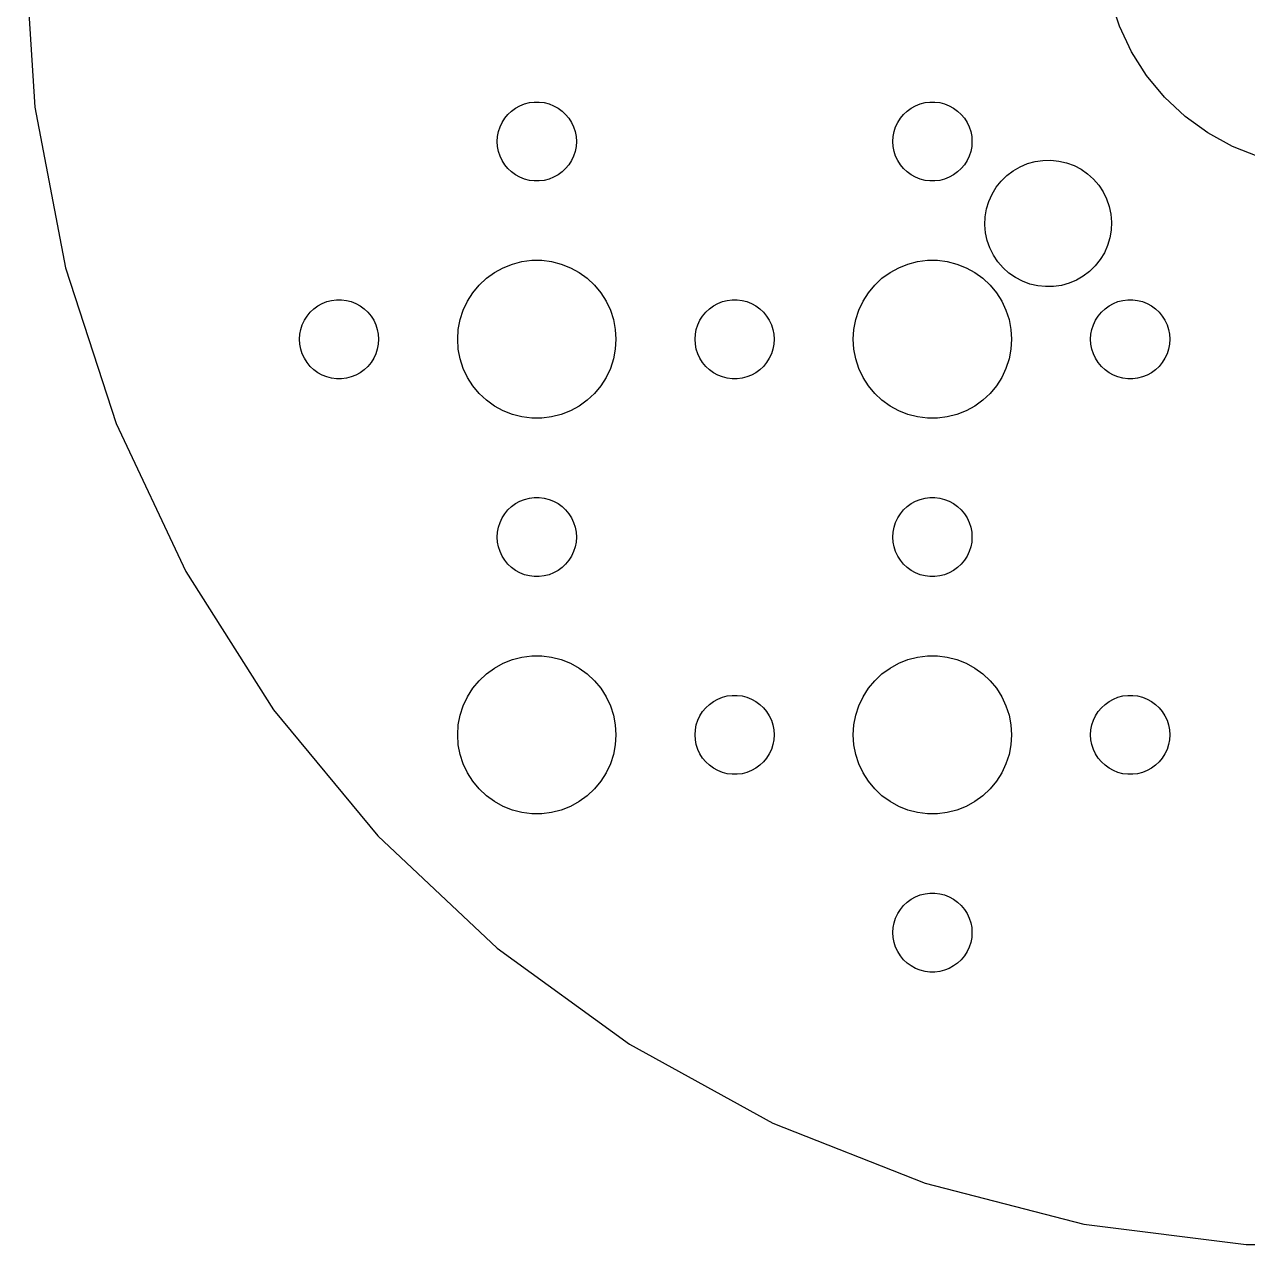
# Model space of a CAD drawing. Header units: metres. Extents: x -52 to 52, y -49 to 489.
# Drawn here: x -49.43 to -3.05, y -49.33 to -3.06 of the extents above; entities that cross this region are included whole.
import ezdxf

# ---------------------------------------------------------------- set-up
doc = ezdxf.new("R2010")
doc.units = ezdxf.units.M

msp = doc.modelspace()

# ---------------------------------------------------------------- linework, layer by layer
for p, q in [((-49.4268, 0), (-49.037, -6.19481)), ((-7.90309, -3.12904), (-8.23296, -2.11386)), ((-7.44859, -4.09489), (-7.90309, -3.12904)), ((-6.87663, -4.99617), (-7.44859, -4.09489)), ((-6.19623, -5.81865), (-6.87663, -4.99617)), ((-30.4635, -6.07341), (-30.2811, -6.02657)), ((-30.2811, -6.02657), (-30.0942, -6.00294)), ((-30.0942, -6.00294), (-29.9058, -6.00294)), ((-29.9058, -6.00294), (-29.7189, -6.02657)), ((-29.7189, -6.02657), (-29.5365, -6.07341)), ((-15.4635, -6.07341), (-15.2811, -6.02657)), ((-15.2811, -6.02657), (-15.0942, -6.00294)), ((-15.0942, -6.00294), (-14.9058, -6.00294)), ((-14.9058, -6.00294), (-14.7189, -6.02657)), ((-14.7189, -6.02657), (-14.5365, -6.07341)), ((-5.41809, -6.54936), (-6.19623, -5.81865)), ((-49.037, -6.19481), (-47.874, -12.2919)), ((-31.2135, -6.61832), (-31.0934, -6.47318)), ((-31.0934, -6.47318), (-30.9561, -6.34422)), ((-30.9561, -6.34422), (-30.8037, -6.23351)), ((-30.8037, -6.23351), (-30.6387, -6.14275)), ((-30.6387, -6.14275), (-30.4635, -6.07341)), ((-29.5365, -6.07341), (-29.3613, -6.14275)), ((-29.3613, -6.14275), (-29.1963, -6.23351)), ((-29.1963, -6.23351), (-29.0439, -6.34422)), ((-29.0439, -6.34422), (-28.9065, -6.47318)), ((-28.9065, -6.47318), (-28.7865, -6.61832)), ((-16.2135, -6.61832), (-16.0934, -6.47318)), ((-16.0934, -6.47318), (-15.9561, -6.34422)), ((-15.9561, -6.34422), (-15.8037, -6.23351)), ((-15.8037, -6.23351), (-15.6387, -6.14275)), ((-15.6387, -6.14275), (-15.4635, -6.07341)), ((-14.5365, -6.07341), (-14.3613, -6.14275)), ((-14.3613, -6.14275), (-14.1963, -6.23351)), ((-14.1963, -6.23351), (-14.0439, -6.34422)), ((-14.0439, -6.34422), (-13.9065, -6.47318)), ((-13.9065, -6.47318), (-13.7865, -6.61832)), ((-31.4529, -7.12695), (-31.3947, -6.9478)), ((-31.3947, -6.9478), (-31.3145, -6.77736)), ((-31.3145, -6.77736), (-31.2135, -6.61832)), ((-28.7865, -6.61832), (-28.6855, -6.77736)), ((-28.6855, -6.77736), (-28.6053, -6.9478)), ((-28.6053, -6.9478), (-28.5471, -7.12695)), ((-16.4529, -7.12695), (-16.3947, -6.9478)), ((-16.3947, -6.9478), (-16.3145, -6.77736)), ((-16.3145, -6.77736), (-16.2135, -6.61832)), ((-13.7865, -6.61832), (-13.6855, -6.77736)), ((-13.6855, -6.77736), (-13.6053, -6.9478)), ((-13.6053, -6.9478), (-13.5471, -7.12695)), ((-4.55452, -7.17677), (-5.41809, -6.54936)), ((-31.5, -7.5), (-31.4882, -7.312)), ((-31.4882, -7.312), (-31.4529, -7.12695)), ((-28.5471, -7.12695), (-28.5118, -7.312)), ((-28.5118, -7.312), (-28.5, -7.5)), ((-16.5, -7.5), (-16.4882, -7.312)), ((-16.4882, -7.312), (-16.4529, -7.12695)), ((-13.5471, -7.12695), (-13.5118, -7.312)), ((-13.5118, -7.312), (-13.5, -7.5)), ((-3.61911, -7.69102), (-4.55452, -7.17677)), ((-31.4882, -7.68799), (-31.5, -7.5)), ((-31.4529, -7.87303), (-31.4882, -7.68799)), ((-31.3947, -8.05219), (-31.4529, -7.87303)), ((-28.5471, -7.87303), (-28.6053, -8.05219)), ((-28.5118, -7.68799), (-28.5471, -7.87303)), ((-28.5, -7.5), (-28.5118, -7.68799)), ((-16.4882, -7.68799), (-16.5, -7.5)), ((-16.4529, -7.87303), (-16.4882, -7.68799)), ((-16.3947, -8.05219), (-16.4529, -7.87303)), ((-13.5471, -7.87303), (-13.6053, -8.05219)), ((-13.5118, -7.68799), (-13.5471, -7.87303)), ((-13.5, -7.5), (-13.5118, -7.68799)), ((-2.62663, -8.08397), (-3.61911, -7.69102)), ((-31.3145, -8.22263), (-31.3947, -8.05219)), ((-31.2135, -8.38167), (-31.3145, -8.22263)), ((-28.6855, -8.22263), (-28.7865, -8.38167)), ((-28.6053, -8.05219), (-28.6855, -8.22263)), ((-16.3145, -8.22263), (-16.3947, -8.05219)), ((-16.2135, -8.38167), (-16.3145, -8.22263)), ((-13.6855, -8.22263), (-13.7865, -8.38167)), ((-13.6053, -8.05219), (-13.6855, -8.22263)), ((-11.6741, -8.45729), (-11.3963, -8.34048)), ((-11.3963, -8.34048), (-11.106, -8.25945)), ((-11.106, -8.25945), (-10.8078, -8.21541)), ((-10.8078, -8.21541), (-10.5065, -8.20909)), ((-10.5065, -8.20909), (-10.2067, -8.2406)), ((-10.2067, -8.2406), (-9.91331, -8.30943)), ((-9.91331, -8.30943), (-9.63083, -8.41449)), ((-31.0934, -8.52681), (-31.2135, -8.38167)), ((-30.9561, -8.65576), (-31.0934, -8.52681)), ((-30.8037, -8.76648), (-30.9561, -8.65576)), ((-30.6387, -8.85724), (-30.8037, -8.76648)), ((-29.1963, -8.76648), (-29.3613, -8.85724)), ((-29.0439, -8.65576), (-29.1963, -8.76648)), ((-28.9065, -8.52681), (-29.0439, -8.65576)), ((-28.7865, -8.38167), (-28.9065, -8.52681)), ((-16.0934, -8.52681), (-16.2135, -8.38167)), ((-15.9561, -8.65576), (-16.0934, -8.52681)), ((-15.8037, -8.76648), (-15.9561, -8.65576)), ((-15.6387, -8.85724), (-15.8037, -8.76648)), ((-14.1963, -8.76648), (-14.3613, -8.85724)), ((-14.0439, -8.65576), (-14.1963, -8.76648)), ((-13.9065, -8.52681), (-14.0439, -8.65576)), ((-13.7865, -8.38167), (-13.9065, -8.52681)), ((-12.3905, -9.00108), (-12.1752, -8.79021)), ((-12.1752, -8.79021), (-11.9351, -8.60799)), ((-11.9351, -8.60799), (-11.6741, -8.45729)), ((-9.63083, -8.41449), (-9.36372, -8.55412)), ((-9.36372, -8.55412), (-9.11624, -8.72614)), ((-9.11624, -8.72614), (-8.89226, -8.9278)), ((-30.4635, -8.92657), (-30.6387, -8.85724)), ((-30.2811, -8.97342), (-30.4635, -8.92657)), ((-30.0942, -8.99704), (-30.2811, -8.97342)), ((-29.9058, -8.99704), (-30.0942, -8.99704)), ((-29.7189, -8.97342), (-29.9058, -8.99704)), ((-29.5365, -8.92657), (-29.7189, -8.97342)), ((-29.3613, -8.85724), (-29.5365, -8.92657)), ((-15.4635, -8.92657), (-15.6387, -8.85724)), ((-15.2811, -8.97342), (-15.4635, -8.92657)), ((-15.0942, -8.99704), (-15.2811, -8.97342)), ((-14.9058, -8.99704), (-15.0942, -8.99704)), ((-14.7189, -8.97342), (-14.9058, -8.99704)), ((-14.5365, -8.92657), (-14.7189, -8.97342)), ((-14.3613, -8.85724), (-14.5365, -8.92657)), ((-12.7339, -9.49509), (-12.5777, -9.23727)), ((-12.5777, -9.23727), (-12.3905, -9.00108)), ((-8.89226, -8.9278), (-8.69533, -9.15596)), ((-8.69533, -9.15596), (-8.52853, -9.407)), ((-12.8565, -9.77042), (-12.7339, -9.49509)), ((-8.52853, -9.407), (-8.39452, -9.67696)), ((-8.39452, -9.67696), (-8.29539, -9.96158)), ((-12.9939, -10.3561), (-12.9436, -10.0589)), ((-12.9436, -10.0589), (-12.8565, -9.77042)), ((-8.29539, -9.96158), (-8.23274, -10.2564)), ((-13.0065, -10.6573), (-12.9939, -10.3561)), ((-12.9812, -10.9576), (-13.0065, -10.6573)), ((-8.23274, -10.2564), (-8.20752, -10.5567)), ((-8.20752, -10.5567), (-8.22014, -10.8579)), ((-12.9186, -11.2524), (-12.9812, -10.9576)), ((-8.22014, -10.8579), (-8.2704, -11.155)), ((-12.8195, -11.537), (-12.9186, -11.2524)), ((-12.6855, -11.807), (-12.8195, -11.537)), ((-8.35751, -11.4436), (-8.4801, -11.7189)), ((-8.2704, -11.155), (-8.35751, -11.4436)), ((-30.927, -12.1468), (-30.5621, -12.0531)), ((-30.5621, -12.0531), (-30.1884, -12.0059)), ((-30.1884, -12.0059), (-29.8116, -12.0059)), ((-29.8116, -12.0059), (-29.4379, -12.0531)), ((-29.4379, -12.0531), (-29.0729, -12.1468)), ((-15.927, -12.1468), (-15.5621, -12.0531)), ((-15.5621, -12.0531), (-15.1884, -12.0059)), ((-15.1884, -12.0059), (-14.8116, -12.0059)), ((-14.8116, -12.0059), (-14.4379, -12.0531)), ((-14.4379, -12.0531), (-14.0729, -12.1468)), ((-12.5187, -12.058), (-12.6855, -11.807)), ((-8.63623, -11.9767), (-8.82344, -12.2129)), ((-8.4801, -11.7189), (-8.63623, -11.9767)), ((-47.874, -12.2919), (-45.9559, -18.1952)), ((-31.9123, -12.6884), (-31.6075, -12.467)), ((-31.6075, -12.467), (-31.2773, -12.2855)), ((-31.2773, -12.2855), (-30.927, -12.1468)), ((-29.0729, -12.1468), (-28.7227, -12.2855)), ((-28.7227, -12.2855), (-28.3925, -12.467)), ((-28.3925, -12.467), (-28.0877, -12.6884)), ((-16.9123, -12.6884), (-16.6075, -12.467)), ((-16.6075, -12.467), (-16.2773, -12.2855)), ((-16.2773, -12.2855), (-15.927, -12.1468)), ((-14.0729, -12.1468), (-13.7227, -12.2855)), ((-13.7227, -12.2855), (-13.3925, -12.467)), ((-13.3925, -12.467), (-13.0877, -12.6884)), ((-12.3217, -12.2862), (-12.5187, -12.058)), ((-12.0977, -12.4879), (-12.3217, -12.2862)), ((-11.8503, -12.6599), (-12.0977, -12.4879)), ((-9.03879, -12.4238), (-9.27885, -12.606)), ((-8.82344, -12.2129), (-9.03879, -12.4238)), ((-32.427, -13.2366), (-32.1869, -12.9464)), ((-32.1869, -12.9464), (-31.9123, -12.6884)), ((-28.0877, -12.6884), (-27.8131, -12.9464)), ((-27.8131, -12.9464), (-27.5729, -13.2366)), ((-17.427, -13.2366), (-17.1869, -12.9464)), ((-17.1869, -12.9464), (-16.9123, -12.6884)), ((-13.0877, -12.6884), (-12.8131, -12.9464)), ((-12.8131, -12.9464), (-12.5729, -13.2366)), ((-11.5832, -12.7995), (-11.8503, -12.6599)), ((-11.3007, -12.9046), (-11.5832, -12.7995)), ((-11.0072, -12.9734), (-11.3007, -12.9046)), ((-10.7075, -13.0049), (-11.0072, -12.9734)), ((-10.108, -12.9545), (-10.4062, -12.9986)), ((-9.81772, -12.8735), (-10.108, -12.9545)), ((-9.53987, -12.7567), (-9.81772, -12.8735)), ((-9.27885, -12.606), (-9.53987, -12.7567)), ((-32.6289, -13.5547), (-32.427, -13.2366)), ((-27.5729, -13.2366), (-27.3711, -13.5547)), ((-17.6289, -13.5547), (-17.427, -13.2366)), ((-12.5729, -13.2366), (-12.3711, -13.5547)), ((-10.4062, -12.9986), (-10.7075, -13.0049)), ((-38.5934, -13.9732), (-38.4561, -13.8442)), ((-38.4561, -13.8442), (-38.3037, -13.7335)), ((-38.3037, -13.7335), (-38.1387, -13.6427)), ((-38.1387, -13.6427), (-37.9635, -13.5734)), ((-37.9635, -13.5734), (-37.7811, -13.5266)), ((-37.7811, -13.5266), (-37.5942, -13.5029)), ((-37.5942, -13.5029), (-37.4058, -13.5029)), ((-37.4058, -13.5029), (-37.2189, -13.5266)), ((-37.2189, -13.5266), (-37.0365, -13.5734)), ((-37.0365, -13.5734), (-36.8613, -13.6427)), ((-36.8613, -13.6427), (-36.6963, -13.7335)), ((-36.6963, -13.7335), (-36.5439, -13.8442)), ((-36.5439, -13.8442), (-36.4065, -13.9732)), ((-32.9057, -14.2539), (-32.7893, -13.8956)), ((-32.7893, -13.8956), (-32.6289, -13.5547)), ((-27.3711, -13.5547), (-27.2107, -13.8956)), ((-27.2107, -13.8956), (-27.0942, -14.2539)), ((-23.5934, -13.9732), (-23.4561, -13.8442)), ((-23.4561, -13.8442), (-23.3037, -13.7335)), ((-23.3037, -13.7335), (-23.1387, -13.6427)), ((-23.1387, -13.6427), (-22.9635, -13.5734)), ((-22.9635, -13.5734), (-22.7811, -13.5266)), ((-22.7811, -13.5266), (-22.5942, -13.5029)), ((-22.5942, -13.5029), (-22.4058, -13.5029)), ((-22.4058, -13.5029), (-22.2189, -13.5266)), ((-22.2189, -13.5266), (-22.0365, -13.5734)), ((-22.0365, -13.5734), (-21.8613, -13.6427)), ((-21.8613, -13.6427), (-21.6963, -13.7335)), ((-21.6963, -13.7335), (-21.5439, -13.8442)), ((-21.5439, -13.8442), (-21.4065, -13.9732)), ((-17.9057, -14.2539), (-17.7893, -13.8956)), ((-17.7893, -13.8956), (-17.6289, -13.5547)), ((-12.3711, -13.5547), (-12.2107, -13.8956)), ((-12.2107, -13.8956), (-12.0942, -14.2539)), ((-8.59344, -13.9732), (-8.45613, -13.8442)), ((-8.45613, -13.8442), (-8.30373, -13.7335)), ((-8.30373, -13.7335), (-8.13866, -13.6427)), ((-8.13866, -13.6427), (-7.96352, -13.5734)), ((-7.96352, -13.5734), (-7.78107, -13.5266)), ((-7.78107, -13.5266), (-7.59418, -13.5029)), ((-7.59418, -13.5029), (-7.40581, -13.5029)), ((-7.40581, -13.5029), (-7.21892, -13.5266)), ((-7.21892, -13.5266), (-7.03647, -13.5734)), ((-7.03647, -13.5734), (-6.86133, -13.6427)), ((-6.86133, -13.6427), (-6.69626, -13.7335)), ((-6.69626, -13.7335), (-6.54385, -13.8442)), ((-6.54385, -13.8442), (-6.40654, -13.9732)), ((-38.8947, -14.4478), (-38.8145, -14.2774)), ((-38.8145, -14.2774), (-38.7135, -14.1183)), ((-38.7135, -14.1183), (-38.5934, -13.9732)), ((-36.4065, -13.9732), (-36.2865, -14.1183)), ((-36.2865, -14.1183), (-36.1855, -14.2774)), ((-36.1855, -14.2774), (-36.1053, -14.4478)), ((-32.9763, -14.624), (-32.9057, -14.2539)), ((-27.0942, -14.2539), (-27.0237, -14.624)), ((-23.8947, -14.4478), (-23.8145, -14.2774)), ((-23.8145, -14.2774), (-23.7135, -14.1183)), ((-23.7135, -14.1183), (-23.5934, -13.9732)), ((-21.4065, -13.9732), (-21.2865, -14.1183)), ((-21.2865, -14.1183), (-21.1855, -14.2774)), ((-21.1855, -14.2774), (-21.1053, -14.4478)), ((-17.9763, -14.624), (-17.9057, -14.2539)), ((-12.0942, -14.2539), (-12.0237, -14.624)), ((-8.89465, -14.4478), (-8.81445, -14.2774)), ((-8.81445, -14.2774), (-8.71352, -14.1183)), ((-8.71352, -14.1183), (-8.59344, -13.9732)), ((-6.40654, -13.9732), (-6.28647, -14.1183)), ((-6.28647, -14.1183), (-6.18553, -14.2774)), ((-6.18553, -14.2774), (-6.10533, -14.4478)), ((-39, -15), (-38.9882, -14.812)), ((-38.9882, -14.812), (-38.9529, -14.627)), ((-38.9529, -14.627), (-38.8947, -14.4478)), ((-36.1053, -14.4478), (-36.0471, -14.627)), ((-36.0471, -14.627), (-36.0118, -14.812)), ((-36.0118, -14.812), (-36, -15)), ((-33, -15), (-32.9763, -14.624)), ((-27.0237, -14.624), (-27, -15)), ((-24, -15), (-23.9882, -14.812)), ((-23.9882, -14.812), (-23.9529, -14.627)), ((-23.9529, -14.627), (-23.8947, -14.4478)), ((-21.1053, -14.4478), (-21.0471, -14.627)), ((-21.0471, -14.627), (-21.0118, -14.812)), ((-21.0118, -14.812), (-21, -15)), ((-18, -15), (-17.9763, -14.624)), ((-12.0237, -14.624), (-12, -15)), ((-9, -15), (-8.98816, -14.812)), ((-8.98816, -14.812), (-8.95287, -14.627)), ((-8.95287, -14.627), (-8.89465, -14.4478)), ((-6.10533, -14.4478), (-6.04712, -14.627)), ((-6.04712, -14.627), (-6.01183, -14.812)), ((-6.01183, -14.812), (-6, -15)), ((-38.9882, -15.188), (-39, -15)), ((-38.9529, -15.373), (-38.9882, -15.188)), ((-36.0118, -15.188), (-36.0471, -15.373)), ((-36, -15), (-36.0118, -15.188)), ((-32.9763, -15.376), (-33, -15)), ((-27, -15), (-27.0237, -15.376)), ((-23.9882, -15.188), (-24, -15)), ((-23.9529, -15.373), (-23.9882, -15.188)), ((-21.0118, -15.188), (-21.0471, -15.373)), ((-21, -15), (-21.0118, -15.188)), ((-17.9763, -15.376), (-18, -15)), ((-12, -15), (-12.0237, -15.376)), ((-8.98816, -15.188), (-9, -15)), ((-8.95287, -15.373), (-8.98816, -15.188)), ((-6.01183, -15.188), (-6.04712, -15.373)), ((-6, -15), (-6.01183, -15.188)), ((-38.8947, -15.5522), (-38.9529, -15.373)), ((-38.8145, -15.7226), (-38.8947, -15.5522)), ((-38.7135, -15.8817), (-38.8145, -15.7226)), ((-36.1855, -15.7226), (-36.2865, -15.8817)), ((-36.1053, -15.5522), (-36.1855, -15.7226)), ((-36.0471, -15.373), (-36.1053, -15.5522)), ((-32.9057, -15.7461), (-32.9763, -15.376)), ((-32.7893, -16.1044), (-32.9057, -15.7461)), ((-27.0942, -15.7461), (-27.2107, -16.1044)), ((-27.0237, -15.376), (-27.0942, -15.7461)), ((-23.8947, -15.5522), (-23.9529, -15.373)), ((-23.8145, -15.7226), (-23.8947, -15.5522)), ((-23.7135, -15.8817), (-23.8145, -15.7226)), ((-21.1855, -15.7226), (-21.2865, -15.8817)), ((-21.1053, -15.5522), (-21.1855, -15.7226)), ((-21.0471, -15.373), (-21.1053, -15.5522)), ((-17.9057, -15.7461), (-17.9763, -15.376)), ((-17.7893, -16.1044), (-17.9057, -15.7461)), ((-12.0942, -15.7461), (-12.2107, -16.1044)), ((-12.0237, -15.376), (-12.0942, -15.7461)), ((-8.89465, -15.5522), (-8.95287, -15.373)), ((-8.81445, -15.7226), (-8.89465, -15.5522)), ((-8.71352, -15.8817), (-8.81445, -15.7226)), ((-6.18553, -15.7226), (-6.28647, -15.8817)), ((-6.10533, -15.5522), (-6.18553, -15.7226)), ((-6.04712, -15.373), (-6.10533, -15.5522)), ((-38.5934, -16.0268), (-38.7135, -15.8817)), ((-38.4561, -16.1558), (-38.5934, -16.0268)), ((-38.3037, -16.2665), (-38.4561, -16.1558)), ((-36.5439, -16.1558), (-36.6963, -16.2665)), ((-36.4065, -16.0268), (-36.5439, -16.1558)), ((-36.2865, -15.8817), (-36.4065, -16.0268)), ((-32.6289, -16.4453), (-32.7893, -16.1044)), ((-27.2107, -16.1044), (-27.3711, -16.4453)), ((-23.5934, -16.0268), (-23.7135, -15.8817)), ((-23.4561, -16.1558), (-23.5934, -16.0268)), ((-23.3037, -16.2665), (-23.4561, -16.1558)), ((-21.5439, -16.1558), (-21.6963, -16.2665)), ((-21.4065, -16.0268), (-21.5439, -16.1558)), ((-21.2865, -15.8817), (-21.4065, -16.0268)), ((-17.6289, -16.4453), (-17.7893, -16.1044)), ((-12.2107, -16.1044), (-12.3711, -16.4453)), ((-8.59344, -16.0268), (-8.71352, -15.8817)), ((-8.45613, -16.1558), (-8.59344, -16.0268)), ((-8.30373, -16.2665), (-8.45613, -16.1558)), ((-6.54385, -16.1558), (-6.69626, -16.2665)), ((-6.40654, -16.0268), (-6.54385, -16.1558)), ((-6.28647, -15.8817), (-6.40654, -16.0268)), ((-38.1387, -16.3572), (-38.3037, -16.2665)), ((-37.9635, -16.4266), (-38.1387, -16.3572)), ((-37.7811, -16.4734), (-37.9635, -16.4266)), ((-37.5942, -16.497), (-37.7811, -16.4734)), ((-37.4058, -16.497), (-37.5942, -16.497)), ((-37.2189, -16.4734), (-37.4058, -16.497)), ((-37.0365, -16.4266), (-37.2189, -16.4734)), ((-36.8613, -16.3572), (-37.0365, -16.4266)), ((-36.6963, -16.2665), (-36.8613, -16.3572)), ((-32.427, -16.7634), (-32.6289, -16.4453)), ((-27.3711, -16.4453), (-27.5729, -16.7634)), ((-23.1387, -16.3572), (-23.3037, -16.2665)), ((-22.9635, -16.4266), (-23.1387, -16.3572)), ((-22.7811, -16.4734), (-22.9635, -16.4266)), ((-22.5942, -16.497), (-22.7811, -16.4734)), ((-22.4058, -16.497), (-22.5942, -16.497)), ((-22.2189, -16.4734), (-22.4058, -16.497)), ((-22.0365, -16.4266), (-22.2189, -16.4734)), ((-21.8613, -16.3572), (-22.0365, -16.4266)), ((-21.6963, -16.2665), (-21.8613, -16.3572)), ((-17.427, -16.7634), (-17.6289, -16.4453)), ((-12.3711, -16.4453), (-12.5729, -16.7634)), ((-8.13866, -16.3572), (-8.30373, -16.2665)), ((-7.96352, -16.4266), (-8.13866, -16.3572)), ((-7.78107, -16.4734), (-7.96352, -16.4266)), ((-7.59418, -16.497), (-7.78107, -16.4734)), ((-7.40581, -16.497), (-7.59418, -16.497)), ((-7.21892, -16.4734), (-7.40581, -16.497)), ((-7.03647, -16.4266), (-7.21892, -16.4734)), ((-6.86133, -16.3572), (-7.03647, -16.4266)), ((-6.69626, -16.2665), (-6.86133, -16.3572)), ((-32.1869, -17.0536), (-32.427, -16.7634)), ((-31.9123, -17.3115), (-32.1869, -17.0536)), ((-27.8131, -17.0536), (-28.0877, -17.3115)), ((-27.5729, -16.7634), (-27.8131, -17.0536)), ((-17.1869, -17.0536), (-17.427, -16.7634)), ((-16.9123, -17.3115), (-17.1869, -17.0536)), ((-12.8131, -17.0536), (-13.0877, -17.3115)), ((-12.5729, -16.7634), (-12.8131, -17.0536)), ((-31.6075, -17.533), (-31.9123, -17.3115)), ((-31.2773, -17.7145), (-31.6075, -17.533)), ((-28.3925, -17.533), (-28.7227, -17.7145)), ((-28.0877, -17.3115), (-28.3925, -17.533)), ((-16.6075, -17.533), (-16.9123, -17.3115)), ((-16.2773, -17.7145), (-16.6075, -17.533)), ((-13.3925, -17.533), (-13.7227, -17.7145)), ((-13.0877, -17.3115), (-13.3925, -17.533)), ((-30.927, -17.8532), (-31.2773, -17.7145)), ((-30.5621, -17.9469), (-30.927, -17.8532)), ((-30.1884, -17.9941), (-30.5621, -17.9469)), ((-29.8116, -17.9941), (-30.1884, -17.9941)), ((-29.4379, -17.9469), (-29.8116, -17.9941)), ((-29.0729, -17.8532), (-29.4379, -17.9469)), ((-28.7227, -17.7145), (-29.0729, -17.8532)), ((-15.927, -17.8532), (-16.2773, -17.7145)), ((-15.5621, -17.9469), (-15.927, -17.8532)), ((-15.1884, -17.9941), (-15.5621, -17.9469)), ((-14.8116, -17.9941), (-15.1884, -17.9941)), ((-14.4379, -17.9469), (-14.8116, -17.9941)), ((-14.0729, -17.8532), (-14.4379, -17.9469)), ((-13.7227, -17.7145), (-14.0729, -17.8532)), ((-45.9559, -18.1952), (-43.313, -23.8115)), ((-30.9561, -21.3442), (-30.8037, -21.2335)), ((-30.8037, -21.2335), (-30.6387, -21.1427)), ((-30.6387, -21.1427), (-30.4635, -21.0734)), ((-30.4635, -21.0734), (-30.2811, -21.0266)), ((-30.2811, -21.0266), (-30.0942, -21.003)), ((-30.0942, -21.003), (-29.9058, -21.003)), ((-29.9058, -21.003), (-29.7189, -21.0266)), ((-29.7189, -21.0266), (-29.5365, -21.0734)), ((-29.5365, -21.0734), (-29.3613, -21.1427)), ((-29.3613, -21.1427), (-29.1963, -21.2335)), ((-29.1963, -21.2335), (-29.0439, -21.3442)), ((-15.9561, -21.3442), (-15.8037, -21.2335)), ((-15.8037, -21.2335), (-15.6387, -21.1427)), ((-15.6387, -21.1427), (-15.4635, -21.0734)), ((-15.4635, -21.0734), (-15.2811, -21.0266)), ((-15.2811, -21.0266), (-15.0942, -21.003)), ((-15.0942, -21.003), (-14.9058, -21.003)), ((-14.9058, -21.003), (-14.7189, -21.0266)), ((-14.7189, -21.0266), (-14.5365, -21.0734)), ((-14.5365, -21.0734), (-14.3613, -21.1427)), ((-14.3613, -21.1427), (-14.1963, -21.2335)), ((-14.1963, -21.2335), (-14.0439, -21.3442)), ((-31.3947, -21.9478), (-31.3145, -21.7774)), ((-31.3145, -21.7774), (-31.2135, -21.6183)), ((-31.2135, -21.6183), (-31.0934, -21.4732)), ((-31.0934, -21.4732), (-30.9561, -21.3442)), ((-29.0439, -21.3442), (-28.9065, -21.4732)), ((-28.9065, -21.4732), (-28.7865, -21.6183)), ((-28.7865, -21.6183), (-28.6855, -21.7774)), ((-28.6855, -21.7774), (-28.6053, -21.9478)), ((-16.3947, -21.9478), (-16.3145, -21.7774)), ((-16.3145, -21.7774), (-16.2135, -21.6183)), ((-16.2135, -21.6183), (-16.0934, -21.4732)), ((-16.0934, -21.4732), (-15.9561, -21.3442)), ((-14.0439, -21.3442), (-13.9065, -21.4732)), ((-13.9065, -21.4732), (-13.7865, -21.6183)), ((-13.7865, -21.6183), (-13.6855, -21.7774)), ((-13.6855, -21.7774), (-13.6053, -21.9478)), ((-31.4882, -22.312), (-31.4529, -22.127)), ((-31.4529, -22.127), (-31.3947, -21.9478)), ((-28.6053, -21.9478), (-28.5471, -22.127)), ((-28.5471, -22.127), (-28.5118, -22.312)), ((-16.4882, -22.312), (-16.4529, -22.127)), ((-16.4529, -22.127), (-16.3947, -21.9478)), ((-13.6053, -21.9478), (-13.5471, -22.127)), ((-13.5471, -22.127), (-13.5118, -22.312)), ((-31.5, -22.5), (-31.4882, -22.312)), ((-31.4882, -22.688), (-31.5, -22.5)), ((-31.4529, -22.873), (-31.4882, -22.688)), ((-28.5118, -22.688), (-28.5471, -22.873)), ((-28.5118, -22.312), (-28.5, -22.5)), ((-28.5, -22.5), (-28.5118, -22.688)), ((-16.5, -22.5), (-16.4882, -22.312)), ((-16.4882, -22.688), (-16.5, -22.5)), ((-16.4529, -22.873), (-16.4882, -22.688)), ((-13.5118, -22.688), (-13.5471, -22.873)), ((-13.5118, -22.312), (-13.5, -22.5)), ((-13.5, -22.5), (-13.5118, -22.688)), ((-31.3947, -23.0522), (-31.4529, -22.873)), ((-31.3145, -23.2226), (-31.3947, -23.0522)), ((-28.6053, -23.0522), (-28.6855, -23.2226)), ((-28.5471, -22.873), (-28.6053, -23.0522)), ((-16.3947, -23.0522), (-16.4529, -22.873)), ((-16.3145, -23.2226), (-16.3947, -23.0522)), ((-13.6053, -23.0522), (-13.6855, -23.2226)), ((-13.5471, -22.873), (-13.6053, -23.0522)), ((-31.2135, -23.3817), (-31.3145, -23.2226)), ((-31.0934, -23.5268), (-31.2135, -23.3817)), ((-30.9561, -23.6558), (-31.0934, -23.5268)), ((-28.9065, -23.5268), (-29.0439, -23.6558)), ((-28.7865, -23.3817), (-28.9065, -23.5268)), ((-28.6855, -23.2226), (-28.7865, -23.3817)), ((-16.2135, -23.3817), (-16.3145, -23.2226)), ((-16.0934, -23.5268), (-16.2135, -23.3817)), ((-15.9561, -23.6558), (-16.0934, -23.5268)), ((-13.9065, -23.5268), (-14.0439, -23.6558)), ((-13.7865, -23.3817), (-13.9065, -23.5268)), ((-13.6855, -23.2226), (-13.7865, -23.3817)), ((-43.313, -23.8115), (-39.9871, -29.0523)), ((-30.8037, -23.7665), (-30.9561, -23.6558)), ((-30.6387, -23.8572), (-30.8037, -23.7665)), ((-30.4635, -23.9266), (-30.6387, -23.8572)), ((-30.2811, -23.9734), (-30.4635, -23.9266)), ((-30.0942, -23.997), (-30.2811, -23.9734)), ((-29.9058, -23.997), (-30.0942, -23.997)), ((-29.7189, -23.9734), (-29.9058, -23.997)), ((-29.5365, -23.9266), (-29.7189, -23.9734)), ((-29.3613, -23.8572), (-29.5365, -23.9266)), ((-29.1963, -23.7665), (-29.3613, -23.8572)), ((-29.0439, -23.6558), (-29.1963, -23.7665)), ((-15.8037, -23.7665), (-15.9561, -23.6558)), ((-15.6387, -23.8572), (-15.8037, -23.7665)), ((-15.4635, -23.9266), (-15.6387, -23.8572)), ((-15.2811, -23.9734), (-15.4635, -23.9266)), ((-15.0942, -23.997), (-15.2811, -23.9734)), ((-14.9058, -23.997), (-15.0942, -23.997)), ((-14.7189, -23.9734), (-14.9058, -23.997)), ((-14.5365, -23.9266), (-14.7189, -23.9734)), ((-14.3613, -23.8572), (-14.5365, -23.9266)), ((-14.1963, -23.7665), (-14.3613, -23.8572)), ((-14.0439, -23.6558), (-14.1963, -23.7665)), ((-31.6075, -27.467), (-31.2773, -27.2855)), ((-31.2773, -27.2855), (-30.927, -27.1468)), ((-30.927, -27.1468), (-30.5621, -27.0531)), ((-30.5621, -27.0531), (-30.1884, -27.0059)), ((-30.1884, -27.0059), (-29.8116, -27.0059)), ((-29.8116, -27.0059), (-29.4379, -27.0531)), ((-29.4379, -27.0531), (-29.0729, -27.1468)), ((-29.0729, -27.1468), (-28.7227, -27.2855)), ((-28.7227, -27.2855), (-28.3925, -27.467)), ((-16.6075, -27.467), (-16.2773, -27.2855)), ((-16.2773, -27.2855), (-15.927, -27.1468)), ((-15.927, -27.1468), (-15.5621, -27.0531)), ((-15.5621, -27.0531), (-15.1884, -27.0059)), ((-15.1884, -27.0059), (-14.8116, -27.0059)), ((-14.8116, -27.0059), (-14.4379, -27.0531)), ((-14.4379, -27.0531), (-14.0729, -27.1468)), ((-14.0729, -27.1468), (-13.7227, -27.2855)), ((-13.7227, -27.2855), (-13.3925, -27.467)), ((-32.1869, -27.9464), (-31.9123, -27.6884)), ((-31.9123, -27.6884), (-31.6075, -27.467)), ((-28.3925, -27.467), (-28.0877, -27.6884)), ((-28.0877, -27.6884), (-27.8131, -27.9464)), ((-17.1869, -27.9464), (-16.9123, -27.6884)), ((-16.9123, -27.6884), (-16.6075, -27.467)), ((-13.3925, -27.467), (-13.0877, -27.6884)), ((-13.0877, -27.6884), (-12.8131, -27.9464)), ((-32.6289, -28.5547), (-32.427, -28.2366)), ((-32.427, -28.2366), (-32.1869, -27.9464)), ((-27.8131, -27.9464), (-27.5729, -28.2366)), ((-27.5729, -28.2366), (-27.3711, -28.5547)), ((-17.6289, -28.5547), (-17.427, -28.2366)), ((-17.427, -28.2366), (-17.1869, -27.9464)), ((-12.8131, -27.9464), (-12.5729, -28.2366)), ((-12.5729, -28.2366), (-12.3711, -28.5547)), ((-32.7893, -28.8956), (-32.6289, -28.5547)), ((-27.3711, -28.5547), (-27.2107, -28.8956)), ((-23.4561, -28.8442), (-23.3037, -28.7335)), ((-23.3037, -28.7335), (-23.1387, -28.6427)), ((-23.1387, -28.6427), (-22.9635, -28.5734)), ((-22.9635, -28.5734), (-22.7811, -28.5266)), ((-22.7811, -28.5266), (-22.5942, -28.503)), ((-22.5942, -28.503), (-22.4058, -28.503)), ((-22.4058, -28.503), (-22.2189, -28.5266)), ((-22.2189, -28.5266), (-22.0365, -28.5734)), ((-22.0365, -28.5734), (-21.8613, -28.6427)), ((-21.8613, -28.6427), (-21.6963, -28.7335)), ((-21.6963, -28.7335), (-21.5439, -28.8442)), ((-17.7893, -28.8956), (-17.6289, -28.5547)), ((-12.3711, -28.5547), (-12.2107, -28.8956)), ((-8.45613, -28.8442), (-8.30373, -28.7335)), ((-8.30373, -28.7335), (-8.13866, -28.6427)), ((-8.13866, -28.6427), (-7.96352, -28.5734)), ((-7.96352, -28.5734), (-7.78107, -28.5266)), ((-7.78107, -28.5266), (-7.59418, -28.503)), ((-7.59418, -28.503), (-7.40581, -28.503)), ((-7.40581, -28.503), (-7.21892, -28.5266)), ((-7.21892, -28.5266), (-7.03647, -28.5734)), ((-7.03647, -28.5734), (-6.86133, -28.6427)), ((-6.86133, -28.6427), (-6.69626, -28.7335)), ((-6.69626, -28.7335), (-6.54385, -28.8442)), ((-39.9871, -29.0523), (-36.0306, -33.835)), ((-32.9057, -29.2539), (-32.7893, -28.8956)), ((-27.2107, -28.8956), (-27.0942, -29.2539)), ((-23.8145, -29.2774), (-23.7135, -29.1183)), ((-23.7135, -29.1183), (-23.5934, -28.9732)), ((-23.5934, -28.9732), (-23.4561, -28.8442)), ((-21.5439, -28.8442), (-21.4065, -28.9732)), ((-21.4065, -28.9732), (-21.2865, -29.1183)), ((-21.2865, -29.1183), (-21.1855, -29.2774)), ((-17.9057, -29.2539), (-17.7893, -28.8956)), ((-12.2107, -28.8956), (-12.0942, -29.2539)), ((-8.81445, -29.2774), (-8.71352, -29.1183)), ((-8.71352, -29.1183), (-8.59344, -28.9732)), ((-8.59344, -28.9732), (-8.45613, -28.8442)), ((-6.54385, -28.8442), (-6.40654, -28.9732)), ((-6.40654, -28.9732), (-6.28647, -29.1183)), ((-6.28647, -29.1183), (-6.18553, -29.2774)), ((-33, -30), (-32.9763, -29.624)), ((-32.9763, -29.624), (-32.9057, -29.2539)), ((-27.0942, -29.2539), (-27.0237, -29.624)), ((-27.0237, -29.624), (-27, -30)), ((-23.9882, -29.812), (-23.9529, -29.627)), ((-23.9529, -29.627), (-23.8947, -29.4478)), ((-23.8947, -29.4478), (-23.8145, -29.2774)), ((-21.1855, -29.2774), (-21.1053, -29.4478)), ((-21.1053, -29.4478), (-21.0471, -29.627)), ((-21.0471, -29.627), (-21.0118, -29.812)), ((-18, -30), (-17.9763, -29.624)), ((-17.9763, -29.624), (-17.9057, -29.2539)), ((-12.0942, -29.2539), (-12.0237, -29.624)), ((-12.0237, -29.624), (-12, -30)), ((-8.98816, -29.812), (-8.95287, -29.627)), ((-8.95287, -29.627), (-8.89465, -29.4478)), ((-8.89465, -29.4478), (-8.81445, -29.2774)), ((-6.18553, -29.2774), (-6.10533, -29.4478)), ((-6.10533, -29.4478), (-6.04712, -29.627)), ((-6.04712, -29.627), (-6.01183, -29.812)), ((-32.9763, -30.376), (-33, -30)), ((-27, -30), (-27.0237, -30.376)), ((-24, -30), (-23.9882, -29.812)), ((-23.9882, -30.188), (-24, -30)), ((-21.0118, -29.812), (-21, -30)), ((-21, -30), (-21.0118, -30.188)), ((-17.9763, -30.376), (-18, -30)), ((-12, -30), (-12.0237, -30.376)), ((-9, -30), (-8.98816, -29.812)), ((-8.98816, -30.188), (-9, -30)), ((-6.01183, -29.812), (-6, -30)), ((-6, -30), (-6.01183, -30.188)), ((-32.9057, -30.7461), (-32.9763, -30.376)), ((-27.0237, -30.376), (-27.0942, -30.7461)), ((-23.9529, -30.373), (-23.9882, -30.188)), ((-23.8947, -30.5522), (-23.9529, -30.373)), ((-23.8145, -30.7226), (-23.8947, -30.5522)), ((-21.1053, -30.5522), (-21.1855, -30.7226)), ((-21.0471, -30.373), (-21.1053, -30.5522)), ((-21.0118, -30.188), (-21.0471, -30.373)), ((-17.9057, -30.7461), (-17.9763, -30.376)), ((-12.0237, -30.376), (-12.0942, -30.7461)), ((-8.95287, -30.373), (-8.98816, -30.188)), ((-8.89465, -30.5522), (-8.95287, -30.373)), ((-8.81445, -30.7226), (-8.89465, -30.5522)), ((-6.10533, -30.5522), (-6.18553, -30.7226)), ((-6.04712, -30.373), (-6.10533, -30.5522)), ((-6.01183, -30.188), (-6.04712, -30.373)), ((-32.7893, -31.1044), (-32.9057, -30.7461)), ((-27.0942, -30.7461), (-27.2107, -31.1044)), ((-23.7135, -30.8817), (-23.8145, -30.7226)), ((-23.5934, -31.0268), (-23.7135, -30.8817)), ((-23.4561, -31.1558), (-23.5934, -31.0268)), ((-21.4065, -31.0268), (-21.5439, -31.1558)), ((-21.2865, -30.8817), (-21.4065, -31.0268)), ((-21.1855, -30.7226), (-21.2865, -30.8817)), ((-17.7893, -31.1044), (-17.9057, -30.7461)), ((-12.0942, -30.7461), (-12.2107, -31.1044)), ((-8.71352, -30.8817), (-8.81445, -30.7226)), ((-8.59344, -31.0268), (-8.71352, -30.8817)), ((-8.45613, -31.1558), (-8.59344, -31.0268)), ((-6.40654, -31.0268), (-6.54385, -31.1558)), ((-6.28647, -30.8817), (-6.40654, -31.0268)), ((-6.18553, -30.7226), (-6.28647, -30.8817)), ((-32.6289, -31.4453), (-32.7893, -31.1044)), ((-32.427, -31.7634), (-32.6289, -31.4453)), ((-27.3711, -31.4453), (-27.5729, -31.7634)), ((-27.2107, -31.1044), (-27.3711, -31.4453)), ((-23.3037, -31.2665), (-23.4561, -31.1558)), ((-23.1387, -31.3572), (-23.3037, -31.2665)), ((-22.9635, -31.4266), (-23.1387, -31.3572)), ((-22.7811, -31.4734), (-22.9635, -31.4266)), ((-22.5942, -31.497), (-22.7811, -31.4734)), ((-22.4058, -31.497), (-22.5942, -31.497)), ((-22.2189, -31.4734), (-22.4058, -31.497)), ((-22.0365, -31.4266), (-22.2189, -31.4734)), ((-21.8613, -31.3572), (-22.0365, -31.4266)), ((-21.6963, -31.2665), (-21.8613, -31.3572)), ((-21.5439, -31.1558), (-21.6963, -31.2665)), ((-17.6289, -31.4453), (-17.7893, -31.1044)), ((-17.427, -31.7634), (-17.6289, -31.4453)), ((-12.3711, -31.4453), (-12.5729, -31.7634)), ((-12.2107, -31.1044), (-12.3711, -31.4453)), ((-8.30373, -31.2665), (-8.45613, -31.1558)), ((-8.13866, -31.3572), (-8.30373, -31.2665)), ((-7.96352, -31.4266), (-8.13866, -31.3572)), ((-7.78107, -31.4734), (-7.96352, -31.4266)), ((-7.59418, -31.497), (-7.78107, -31.4734)), ((-7.40581, -31.497), (-7.59418, -31.497)), ((-7.21892, -31.4734), (-7.40581, -31.497)), ((-7.03647, -31.4266), (-7.21892, -31.4734)), ((-6.86133, -31.3572), (-7.03647, -31.4266)), ((-6.69626, -31.2665), (-6.86133, -31.3572)), ((-6.54385, -31.1558), (-6.69626, -31.2665)), ((-32.1869, -32.0536), (-32.427, -31.7634)), ((-27.5729, -31.7634), (-27.8131, -32.0536)), ((-17.1869, -32.0536), (-17.427, -31.7634)), ((-12.5729, -31.7634), (-12.8131, -32.0536)), ((-31.9123, -32.3115), (-32.1869, -32.0536)), ((-31.6075, -32.533), (-31.9123, -32.3115)), ((-28.0877, -32.3115), (-28.3925, -32.533)), ((-27.8131, -32.0536), (-28.0877, -32.3115)), ((-16.9123, -32.3115), (-17.1869, -32.0536)), ((-16.6075, -32.533), (-16.9123, -32.3115)), ((-13.0877, -32.3115), (-13.3925, -32.533)), ((-12.8131, -32.0536), (-13.0877, -32.3115)), ((-31.2773, -32.7145), (-31.6075, -32.533)), ((-30.927, -32.8532), (-31.2773, -32.7145)), ((-30.5621, -32.9469), (-30.927, -32.8532)), ((-29.0729, -32.8532), (-29.4379, -32.9469)), ((-28.7227, -32.7145), (-29.0729, -32.8532)), ((-28.3925, -32.533), (-28.7227, -32.7145)), ((-16.2773, -32.7145), (-16.6075, -32.533)), ((-15.927, -32.8532), (-16.2773, -32.7145)), ((-15.5621, -32.9469), (-15.927, -32.8532)), ((-14.0729, -32.8532), (-14.4379, -32.9469)), ((-13.7227, -32.7145), (-14.0729, -32.8532)), ((-13.3925, -32.533), (-13.7227, -32.7145)), ((-30.1884, -32.9941), (-30.5621, -32.9469)), ((-29.8116, -32.9941), (-30.1884, -32.9941)), ((-29.4379, -32.9469), (-29.8116, -32.9941)), ((-15.1884, -32.9941), (-15.5621, -32.9469)), ((-14.8116, -32.9941), (-15.1884, -32.9941)), ((-14.4379, -32.9469), (-14.8116, -32.9941)), ((-36.0306, -33.835), (-31.5058, -38.084)), ((-15.8037, -36.2335), (-15.6387, -36.1428)), ((-15.6387, -36.1428), (-15.4635, -36.0734)), ((-15.4635, -36.0734), (-15.2811, -36.0266)), ((-15.2811, -36.0266), (-15.0942, -36.003)), ((-15.0942, -36.003), (-14.9058, -36.003)), ((-14.9058, -36.003), (-14.7189, -36.0266)), ((-14.7189, -36.0266), (-14.5365, -36.0734)), ((-14.5365, -36.0734), (-14.3613, -36.1428)), ((-14.3613, -36.1428), (-14.1963, -36.2335)), ((-16.3145, -36.7774), (-16.2135, -36.6183)), ((-16.2135, -36.6183), (-16.0934, -36.4732)), ((-16.0934, -36.4732), (-15.9561, -36.3442)), ((-15.9561, -36.3442), (-15.8037, -36.2335)), ((-14.1963, -36.2335), (-14.0439, -36.3442)), ((-14.0439, -36.3442), (-13.9065, -36.4732)), ((-13.9065, -36.4732), (-13.7865, -36.6183)), ((-13.7865, -36.6183), (-13.6855, -36.7774)), ((-16.4529, -37.127), (-16.3947, -36.9478)), ((-16.3947, -36.9478), (-16.3145, -36.7774)), ((-13.6855, -36.7774), (-13.6053, -36.9478)), ((-13.6053, -36.9478), (-13.5471, -37.127)), ((-16.5, -37.5), (-16.4882, -37.312)), ((-16.4882, -37.688), (-16.5, -37.5)), ((-16.4882, -37.312), (-16.4529, -37.127)), ((-13.5471, -37.127), (-13.5118, -37.312)), ((-13.5118, -37.312), (-13.5, -37.5)), ((-13.5, -37.5), (-13.5118, -37.688)), ((-16.4529, -37.873), (-16.4882, -37.688)), ((-16.3947, -38.0522), (-16.4529, -37.873)), ((-13.5471, -37.873), (-13.6053, -38.0522)), ((-13.5118, -37.688), (-13.5471, -37.873)), ((-31.5058, -38.084), (-26.4842, -41.7324)), ((-16.3145, -38.2226), (-16.3947, -38.0522)), ((-16.2135, -38.3817), (-16.3145, -38.2226)), ((-16.0934, -38.5268), (-16.2135, -38.3817)), ((-13.7865, -38.3817), (-13.9065, -38.5268)), ((-13.6855, -38.2226), (-13.7865, -38.3817)), ((-13.6053, -38.0522), (-13.6855, -38.2226)), ((-15.9561, -38.6558), (-16.0934, -38.5268)), ((-15.8037, -38.7665), (-15.9561, -38.6558)), ((-15.6387, -38.8572), (-15.8037, -38.7665)), ((-15.4635, -38.9266), (-15.6387, -38.8572)), ((-15.2811, -38.9734), (-15.4635, -38.9266)), ((-14.5365, -38.9266), (-14.7189, -38.9734)), ((-14.3613, -38.8572), (-14.5365, -38.9266)), ((-14.1963, -38.7665), (-14.3613, -38.8572)), ((-14.0439, -38.6558), (-14.1963, -38.7665)), ((-13.9065, -38.5268), (-14.0439, -38.6558)), ((-15.0942, -38.997), (-15.2811, -38.9734)), ((-14.9058, -38.997), (-15.0942, -38.997)), ((-14.7189, -38.9734), (-14.9058, -38.997)), ((-26.4842, -41.7324), (-21.0449, -44.7227)), ((-21.0449, -44.7227), (-15.2737, -47.0077)), ((-15.2737, -47.0077), (-9.26166, -48.5513)), ((-9.26166, -48.5513), (-3.10353, -49.3293)), ((-3.10353, -49.3293), (3.10353, -49.3293))]:
    msp.add_line(p, q)

doc.saveas('drawing.dxf')
